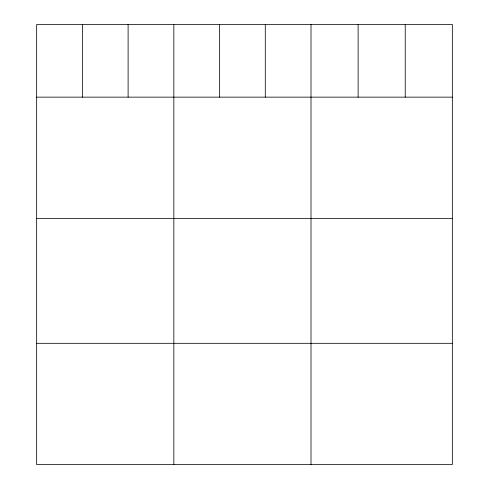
<?xml version="1.0" encoding="UTF-8"?>
<svg xmlns="http://www.w3.org/2000/svg" width="489" height="489" viewBox="0 0 489 489"><rect width="100%" height="100%" fill="white"/><g stroke="black" fill="none" stroke-linecap="round" stroke-linejoin="round"><path stroke-width="0.73" d="M452.343 97.146L452.343 464.55L36.657 464.55L36.657 24.45L452.343 24.45L452.343 97.146L36.657 97.146M36.657 218.394L452.343 218.394M36.657 343.309L452.343 343.309M405.228 24.45L405.228 97.146M358.119 24.45L358.119 97.146M311.01 24.45L311.01 464.55M265.282 24.45L265.282 97.146M219.561 24.45L219.561 97.146M173.833 24.45L173.833 464.55M128.106 24.45L128.106 97.146M82.384 24.45L82.384 97.146"/></g></svg>
